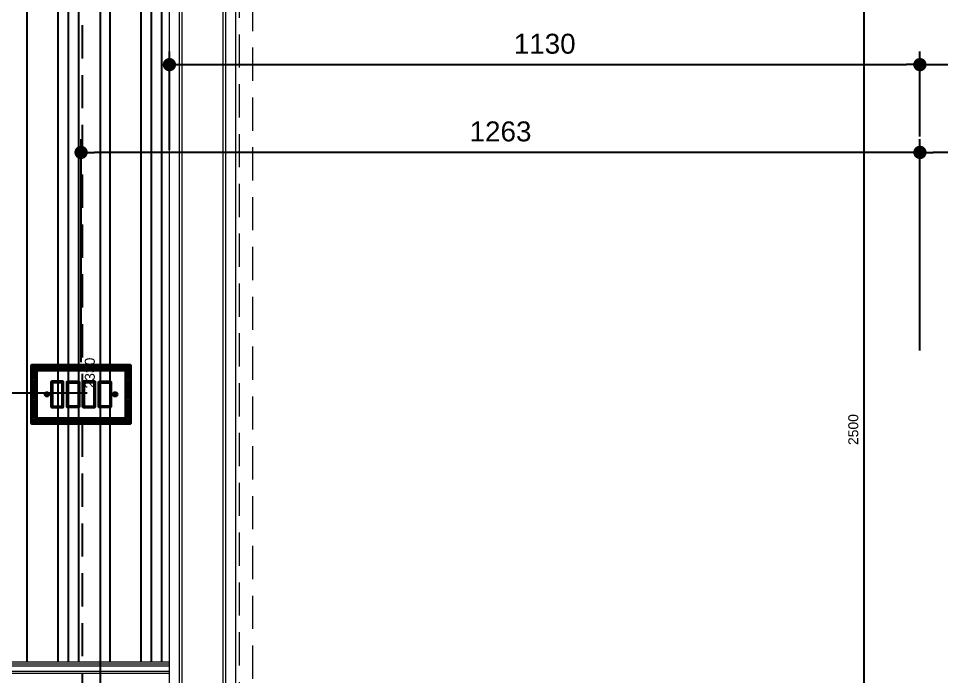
# Model space of a CAD drawing. Header units: inches. Extents: x 274057 to 444617, y 490067 to 635630.
# Drawn here: x 369159 to 370549, y 517278 to 518268 of the extents above; entities that cross this region are included whole.
import ezdxf

# ---------------------------------------------------------------- set-up
doc = ezdxf.new("R2010")
doc.units = ezdxf.units.IN
doc.header["$MEASUREMENT"] = 0
doc.linetypes.add('HIDDEN', pattern=[0.375, 0.25, -0.125])
for name, color, linetype in [('CQ centerline', 8, 'Continuous'), ('CQ curtains and frames', 252, 'Continuous'), ('CQ Grg Gypsum', 41, 'Continuous'), ('CQ PANEL DIMENSION', 1, 'Continuous'), ('CQ section wall', 3, 'Continuous'), ('CQ SPOT DETAIL DIMENSION', 9, 'Continuous'), ('CQ spot detail elevation', 1, 'Continuous'), ('CQ Wood plan', 23, 'Continuous')]:
    doc.layers.add(name, color=color, linetype=linetype)
doc.layers.add('CQ Switches and Outlets', color=1, linetype='Continuous', lineweight=50)
doc.styles.get("Standard").update_dxf_attribs({"font": 'arial.ttf'})
doc.dimstyles.new('chester 10', dxfattribs={"dimscale": 0.1, "dimtxt": 150, "dimasz": 50, "dimexe": 100, "dimexo": 0, "dimgap": 80, "dimtad": 1, "dimdec": 0, "dimzin": 0, "dimdsep": 46, "dimtxsty": 'Standard', "dimblk": 'DOT', "dimcen": 100, "dimclrd": 1, "dimclre": 1, "dimclrt": 3, "dimadec": 0, "dimazin": 0, "dimtfac": 1, "dimtdec": 0, "dimtofl": 0, "dimtmove": 0, "dimatfit": 3, "dimfxl": 1, "dimtolj": 1, "dimtzin": 0, "dimlwd": -1, "dimarcsym": 0})
doc.dimstyles.new('CQ 20', dxfattribs={"dimscale": 0.2, "dimtxt": 150, "dimasz": 100, "dimexe": 100, "dimexo": 20, "dimgap": 80, "dimtad": 1, "dimdec": 0, "dimzin": 0, "dimdsep": 46, "dimtxsty": 'Standard', "dimblk": 'DOT', "dimcen": 100, "dimclrd": 1, "dimclre": 1, "dimclrt": 3, "dimadec": 0, "dimazin": 0, "dimtfac": 1, "dimtdec": 0, "dimtofl": 0, "dimtmove": 0, "dimatfit": 3, "dimfxl": 1, "dimtolj": 1, "dimtzin": 0, "dimlwd": -1, "dimarcsym": 0})

# ---------------------------------------------------------------- blocks, each defined once
blk = doc.blocks.new('ff-15 arch opening')
at = {"layer": 'CQ Grg Gypsum', "lineweight": 0, "ltscale": 5}
for p, q in [((375721.9, 512432.5, 0), (375721.9, 514762.5, 0)), ((375736.9, 512432.5, 0), (375736.9, 514762.5, 0)), ((375740.9, 512432.5, 0), (375740.9, 514762.5, 0)), ((375802.9, 512432.5, 0), (375802.9, 514762.5, 0)), ((375806.9, 512432.5, 0), (375806.9, 514762.5, 0)), ((375821.9, 512432.5, 0), (375821.9, 514762.5, 0))]:
    blk.add_line(p, q, dxfattribs=at)
at = {"layer": 'CQ section wall', "color": 8, "linetype": 'HIDDEN', "lineweight": 0, "ltscale": 200, "elevation": 0}
for points in [[(377876.9, 512132.5), (377876.9, 514782.5), (375826.9, 514782.5), (375826.9, 512132.5)], [(377856.9, 512282.5), (377856.9, 514762.5), (375846.9, 514762.5), (375846.9, 512282.5)]]:
    blk.add_lwpolyline(points, dxfattribs=at)
blk = doc.blocks.new('gf-18')
at = {"layer": 'CQ centerline', "color": 1}
for p, q in [((161451, 75823, 0), (161503, 75823, 0)), ((161451, 75818, 0), (161503, 75818, 0)), ((162296, 75823, 0), (162244, 75823, 0)), ((162296, 75818, 0), (162244, 75818, 0))]:
    blk.add_line(p, q, dxfattribs=at)
at = {"layer": 'CQ centerline', "color": 1, "elevation": 0}
for points in [[(161305, 75477), (162441, 75477, 0.414214), (162457, 75493), (162457, 76149, 0.414214), (162441, 76165), (161305, 76165, 0.414214), (161289, 76149), (161289, 75493, 0.414214)], [(161361, 76113), (162385, 76113, -0.414214), (162401, 76097), (162401, 75545, -0.414214), (162385, 75529), (161361, 75529, -0.414214), (161345, 75545), (161345, 76097, -0.414214)], [(161662, 75973), (161531, 75973, 0.414214), (161523, 75965), (161523, 75677, 0.414214), (161531, 75669), (161662, 75669, 0.414214), (161670, 75677), (161670, 75965, 0.414214)], [(161715, 75973), (161847, 75973, -0.414214), (161855, 75965), (161855, 75677, -0.414214), (161847, 75669), (161715, 75669, -0.414214), (161707, 75677), (161707, 75965, -0.414214)], [(162032, 75973), (161900, 75973, 0.414214), (161892, 75965), (161892, 75677, 0.414214), (161900, 75669), (162032, 75669, 0.414214), (162040, 75677), (162040, 75965, 0.414214)], [(162085, 75973), (162216, 75973, -0.414214), (162224, 75965), (162224, 75677, -0.414214), (162216, 75669), (162085, 75669, -0.414214), (162077, 75677), (162077, 75965, -0.414214)]]:
    blk.add_lwpolyline(points, format="xyb", close=True, dxfattribs=at)
for points in [[(161305, 75493), (162441, 75493), (162441, 76149), (161305, 76149)], [(161361, 76097), (162385, 76097), (162385, 75545), (161361, 75545)], [(161654, 75957), (161539, 75957), (161539, 75685), (161654, 75685)], [(161723, 75957), (161839, 75957), (161839, 75685), (161723, 75685)], [(162024, 75957), (161908, 75957), (161908, 75685), (162024, 75685)], [(162093, 75957), (162208, 75957), (162208, 75685), (162093, 75685)]]:
    blk.add_lwpolyline(points, close=True, dxfattribs=at)
at = {"layer": 'CQ centerline', "color": 1}
for centre, radius in [((161325, 76131, 0), 13.9), ((161325, 76102, 0), 13.9), ((161325, 76074, 0), 13.9), ((161354, 76131, 0), 13.9), ((161382, 76131, 0), 13.9), ((161410, 76131, 0), 13.9), ((161438, 76131, 0), 13.9), ((161466, 76131, 0), 13.9), ((161494, 76131, 0), 13.9), ((161522, 76131, 0), 13.9), ((161550, 76131, 0), 13.9), ((161578, 76131, 0), 13.9), ((161607, 76131, 0), 13.9), ((161635, 76131, 0), 13.9), ((161663, 76131, 0), 13.9), ((161691, 76131, 0), 13.9), ((161719, 76131, 0), 13.9), ((161747, 76131, 0), 13.9), ((161775, 76131, 0), 13.9), ((161803, 76131, 0), 13.9), ((161831, 76131, 0), 13.9), ((161859, 76131, 0), 13.9), ((161888, 76131, 0), 13.9), ((161916, 76131, 0), 13.9), ((161944, 76131, 0), 13.9), ((161972, 76131, 0), 13.9), ((162000, 76131, 0), 13.9), ((162028, 76131, 0), 13.9), ((162056, 76131, 0), 13.9), ((162084, 76131, 0), 13.9), ((162112, 76131, 0), 13.9), ((162140, 76131, 0), 13.9), ((162169, 76131, 0), 13.9), ((162197, 76131, 0), 13.9), ((162225, 76131, 0), 13.9), ((162253, 76131, 0), 13.9), ((162281, 76131, 0), 13.9), ((162309, 76131, 0), 13.9), ((162337, 76131, 0), 13.9), ((162365, 76131, 0), 13.9), ((162393, 76131, 0), 13.9), ((162421, 76131, 0), 13.9), ((162421, 76102, 0), 13.9), ((162421, 76074, 0), 13.9), ((161325, 76046, 0), 13.9), ((161325, 76018, 0), 13.9), ((161325, 75990, 0), 13.9), ((161325, 75962, 0), 13.9), ((162421, 76046, 0), 13.9), ((162421, 76018, 0), 13.9), ((162421, 75990, 0), 13.9), ((162421, 75962, 0), 13.9), ((161325, 75934, 0), 13.9), ((161325, 75906, 0), 13.9), ((161325, 75878, 0), 13.9), ((161325, 75850, 0), 13.9), ((162421, 75934, 0), 13.9), ((162421, 75906, 0), 13.9), ((162421, 75878, 0), 13.9), ((162421, 75850, 0), 13.9), ((161325, 75821, 0), 13.9), ((161325, 75793, 0), 13.9), ((161325, 75765, 0), 13.9), ((161477, 75821, 0), 26.4), ((162270, 75821, 0), 26.4), ((162421, 75821, 0), 13.9), ((162421, 75793, 0), 13.9), ((162421, 75765, 0), 13.9), ((161325, 75737, 0), 13.9), ((161325, 75709, 0), 13.9), ((161325, 75681, 0), 13.9), ((161325, 75653, 0), 13.9), ((162421, 75737, 0), 13.9), ((162421, 75709, 0), 13.9), ((162421, 75681, 0), 13.9), ((162421, 75653, 0), 13.9), ((161325, 75625, 0), 13.9), ((161325, 75597, 0), 13.9), ((161325, 75569, 0), 13.9), ((161325, 75540, 0), 13.9), ((162421, 75625, 0), 13.9), ((162421, 75597, 0), 13.9), ((162421, 75569, 0), 13.9), ((162421, 75540, 0), 13.9), ((161325, 75511, 0), 13.9), ((161354, 75511, 0), 13.9), ((161382, 75511, 0), 13.9), ((161410, 75511, 0), 13.9), ((161438, 75511, 0), 13.9), ((161466, 75511, 0), 13.9), ((161494, 75511, 0), 13.9), ((161522, 75511, 0), 13.9), ((161550, 75511, 0), 13.9), ((161578, 75511, 0), 13.9), ((161607, 75511, 0), 13.9), ((161635, 75511, 0), 13.9), ((161663, 75511, 0), 13.9), ((161691, 75511, 0), 13.9), ((161719, 75511, 0), 13.9), ((161747, 75511, 0), 13.9), ((161775, 75511, 0), 13.9), ((161803, 75511, 0), 13.9), ((161831, 75511, 0), 13.9), ((161859, 75511, 0), 13.9), ((161888, 75511, 0), 13.9), ((161916, 75511, 0), 13.9), ((161944, 75511, 0), 13.9), ((161972, 75511, 0), 13.9), ((162000, 75511, 0), 13.9), ((162028, 75511, 0), 13.9), ((162056, 75511, 0), 13.9), ((162084, 75511, 0), 13.9), ((162112, 75511, 0), 13.9), ((162140, 75511, 0), 13.9), ((162169, 75511, 0), 13.9), ((162197, 75511, 0), 13.9), ((162225, 75511, 0), 13.9), ((162253, 75511, 0), 13.9), ((162281, 75511, 0), 13.9), ((162309, 75511, 0), 13.9), ((162337, 75511, 0), 13.9), ((162365, 75511, 0), 13.9), ((162393, 75511, 0), 13.9), ((162421, 75511, 0), 13.9)]:
    blk.add_circle(centre, radius, dxfattribs=at)
blk = doc.blocks.new('_Dot')
at = {"color": 0, "linetype": 'ByBlock', "lineweight": -2}
blk.add_line((-0.5, 0), (-1, 0), dxfattribs=at)
at = {"color": 0, "linetype": 'ByBlock', "const_width": 0.5}
blk.add_lwpolyline([(-0.25, 0, 1), (0.25, 0, 1)], format="xyb", close=True, dxfattribs=at)
blk = doc.blocks.new('*D269')
at = {"layer": 'CQ PANEL DIMENSION', "color": 1, "lineweight": -2, "transparency": 16777216}
for p, q in [((370516.3, 517768.3), (370516.3, 518086.5)), ((371759.3, 517768.3), (371759.3, 518086.5))]:
    blk.add_line(p, q, dxfattribs=at)
at = {"layer": 'CQ PANEL DIMENSION', "color": 1, "transparency": 16777216}
blk.add_line((371739.3, 518066.5), (370536.3, 518066.5), dxfattribs=at)
at = {"layer": 'Defpoints', "color": 0, "transparency": 16777216}
for p in [(370516.3, 518066.5), (370516.3, 517764.3, 0), (371759.3, 517764.3, 0)]:
    blk.add_point(p, dxfattribs=at)
at = {"layer": 'CQ PANEL DIMENSION', "color": 1, "transparency": 16777216, "xscale": 20, "yscale": 20, "zscale": 20, "rotation": 180}
blk.add_blockref('_Dot', (370516.3, 518066.5), dxfattribs=at)
at = {"layer": 'CQ PANEL DIMENSION', "color": 1, "transparency": 16777216, "xscale": 20, "yscale": 20, "zscale": 20}
blk.add_blockref('_Dot', (371759.3, 518066.5), dxfattribs=at)
at = {"layer": 'CQ PANEL DIMENSION', "color": 3, "transparency": 16777216, "insert": (371137.8, 518097.9), "char_height": 30, "attachment_point": 5}
blk.add_mtext('\\A1;1243', dxfattribs=at)
blk = doc.blocks.new('*D270')
at = {"layer": 'CQ PANEL DIMENSION', "color": 1, "lineweight": -2, "transparency": 16777216}
for p, q in [((369253.3, 517750.7), (369253.3, 518086.5)), ((370516.3, 517768.3), (370516.3, 518086.5))]:
    blk.add_line(p, q, dxfattribs=at)
at = {"layer": 'CQ PANEL DIMENSION', "color": 1, "transparency": 16777216}
blk.add_line((370496.3, 518066.5), (369273.3, 518066.5), dxfattribs=at)
at = {"layer": 'Defpoints', "color": 0, "transparency": 16777216}
for p in [(369253.3, 518066.5), (370516.3, 517764.3, 0), (369253.3, 517746.7, 0)]:
    blk.add_point(p, dxfattribs=at)
at = {"layer": 'CQ PANEL DIMENSION', "color": 1, "transparency": 16777216, "xscale": 20, "yscale": 20, "zscale": 20, "rotation": 180}
blk.add_blockref('_Dot', (369253.3, 518066.5), dxfattribs=at)
at = {"layer": 'CQ PANEL DIMENSION', "color": 1, "transparency": 16777216, "xscale": 20, "yscale": 20, "zscale": 20}
blk.add_blockref('_Dot', (370516.3, 518066.5), dxfattribs=at)
at = {"layer": 'CQ PANEL DIMENSION', "color": 3, "transparency": 16777216, "insert": (369884.8, 518097.9), "char_height": 30, "attachment_point": 5}
blk.add_mtext('\\A1;1263', dxfattribs=at)
blk = doc.blocks.new('*D272')
at = {"layer": 'CQ PANEL DIMENSION', "color": 1, "lineweight": -2, "transparency": 16777216}
for p, q in [((369262.3, 517704.3), (369040.2, 517704.3)), ((369262.3, 516399.3), (369040.2, 516399.3))]:
    blk.add_line(p, q, dxfattribs=at)
at = {"layer": 'CQ PANEL DIMENSION', "color": 1, "transparency": 16777216}
blk.add_line((369060.2, 517684.3), (369060.2, 516419.3), dxfattribs=at)
at = {"layer": 'Defpoints', "color": 0, "transparency": 16777216}
for p in [(369266.3, 517704.3, 0), (369060.2, 516399.3), (369266.3, 516399.3, 0)]:
    blk.add_point(p, dxfattribs=at)
at = {"layer": 'CQ PANEL DIMENSION', "color": 1, "transparency": 16777216, "xscale": 20, "yscale": 20, "zscale": 20}
for p, rotation in [((369060.2, 517704.3), 90), ((369060.2, 516399.3), 270)]:
    blk.add_blockref('_Dot', p, dxfattribs=dict(at, rotation=rotation))
at = {"layer": 'CQ PANEL DIMENSION', "color": 3, "transparency": 16777216, "insert": (369028.9, 517051.8), "char_height": 30, "attachment_point": 5, "rotation": 90}
blk.add_mtext('\\A1;1305', dxfattribs=at)
blk = doc.blocks.new('*D299')
at = {"layer": 'CQ PANEL DIMENSION', "color": 1, "lineweight": -2, "transparency": 16777216}
for p, q in [((369386.3, 518070.5), (369386.3, 518218.6)), ((370516.3, 518090.5), (370516.3, 518218.6))]:
    blk.add_line(p, q, dxfattribs=at)
at = {"layer": 'CQ PANEL DIMENSION', "color": 1, "transparency": 16777216}
blk.add_line((369406.3, 518198.6), (370496.3, 518198.6), dxfattribs=at)
at = {"layer": 'Defpoints', "color": 0, "transparency": 16777216}
for p in [(370516.3, 518198.6), (370516.3, 518086.5), (369386.3, 518066.5)]:
    blk.add_point(p, dxfattribs=at)
at = {"layer": 'CQ PANEL DIMENSION', "color": 1, "transparency": 16777216, "xscale": 20, "yscale": 20, "zscale": 20, "rotation": 180}
blk.add_blockref('_Dot', (369386.3, 518198.6), dxfattribs=at)
at = {"layer": 'CQ PANEL DIMENSION', "color": 1, "transparency": 16777216, "xscale": 20, "yscale": 20, "zscale": 20}
blk.add_blockref('_Dot', (370516.3, 518198.6), dxfattribs=at)
at = {"layer": 'CQ PANEL DIMENSION', "color": 3, "transparency": 16777216, "insert": (369951.3, 518229.9), "char_height": 30, "attachment_point": 5}
blk.add_mtext('\\A1;1130', dxfattribs=at)
blk = doc.blocks.new('*D300')
at = {"layer": 'CQ PANEL DIMENSION', "color": 1, "lineweight": -2, "transparency": 16777216}
for p, q in [((370516.3, 518090.5), (370516.3, 518218.6)), ((371646.3, 518070.5), (371646.3, 518218.6))]:
    blk.add_line(p, q, dxfattribs=at)
at = {"layer": 'CQ PANEL DIMENSION', "color": 1, "transparency": 16777216}
blk.add_line((370536.3, 518198.6), (371626.3, 518198.6), dxfattribs=at)
at = {"layer": 'Defpoints', "color": 0, "transparency": 16777216}
for p in [(371646.3, 518198.6), (370516.3, 518086.5), (371646.3, 518066.5)]:
    blk.add_point(p, dxfattribs=at)
at = {"layer": 'CQ PANEL DIMENSION', "color": 1, "transparency": 16777216, "xscale": 20, "yscale": 20, "zscale": 20, "rotation": 180}
blk.add_blockref('_Dot', (370516.3, 518198.6), dxfattribs=at)
at = {"layer": 'CQ PANEL DIMENSION', "color": 1, "transparency": 16777216, "xscale": 20, "yscale": 20, "zscale": 20}
blk.add_blockref('_Dot', (371646.3, 518198.6), dxfattribs=at)
at = {"layer": 'CQ PANEL DIMENSION', "color": 3, "transparency": 16777216, "insert": (371081.3, 518229.9), "char_height": 30, "attachment_point": 5}
blk.add_mtext('\\A1;1130', dxfattribs=at)
blk = doc.blocks.new('*D429')
at = {"layer": 'CQ SPOT DETAIL DIMENSION', "color": 1, "lineweight": -2, "transparency": 16777216}
for p, q in [((369366.3, 518899.3), (369272.2, 518899.3)), ((369401.3, 516569.3), (369272.2, 516569.3))]:
    blk.add_line(p, q, dxfattribs=at)
at = {"layer": 'CQ SPOT DETAIL DIMENSION', "color": 1, "transparency": 16777216}
blk.add_line((369282.2, 518894.3), (369282.2, 516574.3), dxfattribs=at)
at = {"layer": 'Defpoints', "color": 0, "transparency": 16777216}
for p in [(369366.3, 518899.3, 0), (369282.2, 516569.3), (369401.3, 516569.3, 0)]:
    blk.add_point(p, dxfattribs=at)
at = {"layer": 'CQ SPOT DETAIL DIMENSION', "color": 1, "transparency": 16777216, "xscale": 5, "yscale": 5, "zscale": 5}
for p, rotation in [((369282.2, 518899.3), 90), ((369282.2, 516569.3), 270)]:
    blk.add_blockref('_Dot', p, dxfattribs=dict(at, rotation=rotation))
at = {"layer": 'CQ SPOT DETAIL DIMENSION', "color": 3, "transparency": 16777216, "insert": (369266.6, 517734.3), "char_height": 15, "attachment_point": 5, "rotation": 90}
blk.add_mtext('\\A1;2330', dxfattribs=at)
blk = doc.blocks.new('*D440')
at = {"layer": 'CQ SPOT DETAIL DIMENSION', "color": 1, "lineweight": -2, "transparency": 16777216}
for p, q in [((370516.3, 518899.3), (370421.7, 518899.3)), ((370516.3, 516399.3), (370421.7, 516399.3))]:
    blk.add_line(p, q, dxfattribs=at)
at = {"layer": 'CQ SPOT DETAIL DIMENSION', "color": 1, "transparency": 16777216}
blk.add_line((370431.7, 518894.3), (370431.7, 516404.3), dxfattribs=at)
at = {"layer": 'Defpoints', "color": 0, "transparency": 16777216}
for p in [(370516.3, 518899.3, 0), (370431.7, 516399.3), (370516.3, 516399.3, 0)]:
    blk.add_point(p, dxfattribs=at)
at = {"layer": 'CQ SPOT DETAIL DIMENSION', "color": 1, "transparency": 16777216, "xscale": 5, "yscale": 5, "zscale": 5}
for p, rotation in [((370431.7, 518899.3), 90), ((370431.7, 516399.3), 270)]:
    blk.add_blockref('_Dot', p, dxfattribs=dict(at, rotation=rotation))
at = {"layer": 'CQ SPOT DETAIL DIMENSION', "color": 3, "transparency": 16777216, "insert": (370416, 517649.3), "char_height": 15, "attachment_point": 5, "rotation": 90}
blk.add_mtext('\\A1;2500', dxfattribs=at)

msp = doc.modelspace()

# ---------------------------------------------------------------- hatches: boundary and pattern name
at = {"layer": 'CQ curtains and frames', "linetype": 'ByBlock', "ltscale": 200}
h = msp.add_hatch(dxfattribs=at)
h.set_pattern_fill('PLASTI,_O', color=256, scale=500, angle=90)
h.set_pattern_definition([(90, (0, 0), (-125, 8e-15), []), (90, (-15.62, 1e-15), (-125, 8e-15), []), (90, (-31.25, 2e-15), (-125, 8e-15), []), (90, (-78.12, 5e-15), (-125, 8e-15), [])])
edge = h.paths.add_edge_path()
edge.add_line((373323.4, 519299.5), (367719.9, 519299.3))
edge.add_line((367719.9, 519299.3), (367719.9, 517299.2))
edge.add_line((367719.9, 517299.2), (369386.3, 517299.2))
edge.add_line((369386.3, 517299.2), (369386.3, 518899.3))
edge.add_line((369386.3, 518899.3), (369366.3, 518899.3))
edge.add_line((369366.3, 518899.3), (369356.3, 519036.8))
edge.add_line((369356.3, 519036.8), (369344.8, 519036.8))
edge.add_line((369344.8, 519036.8), (369344.8, 519054))
edge.add_line((369344.8, 519054), (369333.3, 519054))
edge.add_arc((369295.7, 519066.3), 39.5, 341.9049, 445.5472)
edge.add_line((369298.8, 519105.7), (369298.8, 519123))
edge.add_line((369298.8, 519123), (371733.8, 519123))
edge.add_line((371733.8, 519123), (371733.8, 519105.7))
edge.add_arc((371734.7, 519069.9), 35.8, 91.5213, 206.3371)
edge.add_line((371702.6, 519054), (371687.8, 519054))
edge.add_line((371687.8, 519054), (371687.8, 519036.8))
edge.add_line((371687.8, 519036.8), (371676.3, 519036.8))
edge.add_line((371676.3, 519036.8), (371676.3, 518979.3))
edge.add_line((371676.3, 518979.3), (371666.3, 518979.3))
edge.add_line((371666.3, 518979.3), (371666.3, 518899.3))
edge.add_line((371666.3, 518899.3), (371644.2, 518899.3))
edge.add_line((371644.2, 518899.3), (371646.3, 517299))
edge.add_line((371646.3, 517299), (373323.4, 517299.3))
edge.add_line((373323.4, 517299.3), (373323.4, 519299.5))
h.paths.add_polyline_path([(371872.3, 519029.3), (372732.3, 519029.3), (372732.3, 517669.3), (371872.3, 517669.3)], flags=16)
h.paths.add_polyline_path([(369120.3, 517669.3), (368260.3, 517669.3), (368260.3, 519029.3), (369120.3, 519029.3)], flags=16)

# ---------------------------------------------------------------- linework, layer by layer
at = {"layer": 'CQ spot detail elevation', "color": 3, "linetype": 'HIDDEN', "ltscale": 200}
msp.add_lwpolyline([(369255.7, 519191), (371794.4, 519191), (371794.4, 516333), (369255.7, 516333)], close=True, dxfattribs=at)
at = {"layer": 'CQ Wood plan', "lineweight": 0}
for p, q in [((369386.3, 517299.2, -0.1), (367703.3, 517299.2, -0.1)), ((369386.3, 517296.2, -0.1), (367792.7, 517296.2, -0.1)), ((369386.3, 517293.2, -0.1), (367792.7, 517293.2, -0.1)), ((369386.3, 517285.2, -0.1), (367792.7, 517285.2, -0.1)), ((369386.3, 517282.2, -0.1), (367792.7, 517282.2, -0.1))]:
    msp.add_line(p, q, dxfattribs=at)

# ---------------------------------------------------------------- block references
at = {"layer": 'CQ Grg Gypsum'}
msp.add_blockref('ff-15 arch opening', (-6335.6, 4136.7, 0), dxfattribs=at)
at = {"layer": 'CQ Switches and Outlets', "xscale": 0.1293333808387074, "yscale": 0.1293333808387074, "zscale": 0.1293333808387074}
msp.add_blockref('gf-18', (348317.7, 507896.1, 0), dxfattribs=at)

# ---------------------------------------------------------------- dimensions: what is measured, and where the dimension line sits
at = {"layer": 'CQ PANEL DIMENSION'}
for base, p1, p2, picture, middle in [((370516.3, 518198.6), (369386.3, 518066.5), (370516.3, 518086.5), '*D299', (369951.3, 518229.9)), ((371646.3, 518198.6), (370516.3, 518086.5), (371646.3, 518066.5), '*D300', (371081.3, 518229.9)), ((369253.3, 518066.5), (370516.3, 517764.3, 0), (369253.3, 517746.7, 0), '*D270', (369884.8, 518097.9)), ((370516.3, 518066.5), (371759.3, 517764.3, 0), (370516.3, 517764.3, 0), '*D269', (371137.8, 518097.9))]:
    dim = msp.add_linear_dim(base=base, p1=p1, p2=p2, dimstyle='CQ 20', override={"dimtmove": 1}, dxfattribs=at)
    dim.commit()
    dim.dimension.update_dxf_attribs({"geometry": picture, "text_midpoint": middle})
dim = msp.add_linear_dim(base=(369060.2, 516399.3), p1=(369266.3, 517704.3, 0), p2=(369266.3, 516399.3, 0), angle=90, dimstyle='CQ 20', override={"dimtmove": 1}, dxfattribs=at)
dim.commit()
dim.dimension.update_dxf_attribs({"geometry": '*D272', "text_midpoint": (369028.9, 517051.8)})
at = {"layer": 'CQ SPOT DETAIL DIMENSION'}
dim = msp.add_linear_dim(base=(369282.2, 516569.3), p1=(369366.3, 518899.3, 0), p2=(369401.3, 516569.3, 0), angle=90, dimstyle='chester 10', override={"dimtmove": 1}, dxfattribs=at)
dim.commit()
dim.dimension.update_dxf_attribs({"geometry": '*D429', "text_midpoint": (369266.6, 517734.3)})
dim = msp.add_linear_dim(base=(370431.7, 516399.3), p1=(370516.3, 518899.3, 0), p2=(370516.3, 516399.3, 0), angle=90, dimstyle='chester 10', dxfattribs=at)
dim.commit()
dim.dimension.update_dxf_attribs({"geometry": '*D440', "text_midpoint": (370416, 517649.3)})

doc.saveas('drawing.dxf')
